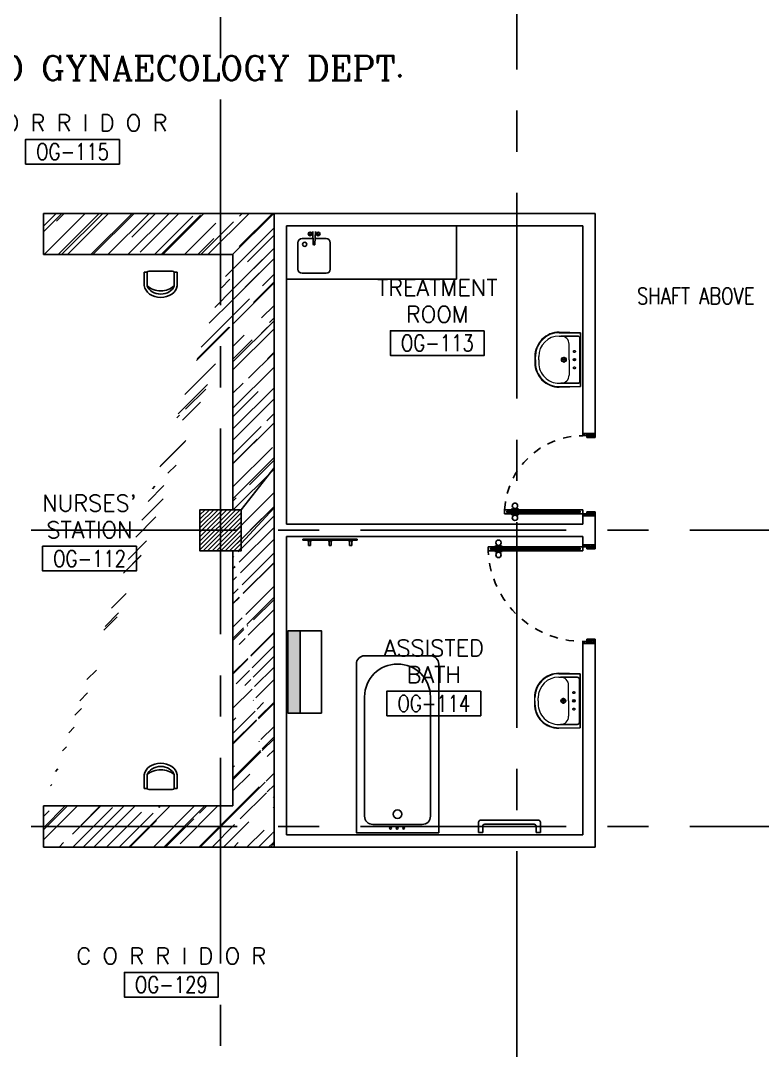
# Model space of a CAD drawing. Extents: x 276011.4 to 276105.3, y 57291.9 to 57371.4.
# Drawn here: x 276077.99 to 276087, y 57306.69 to 57319.35 of the extents above; entities that cross this region are included whole.
import ezdxf
from ezdxf.enums import TextEntityAlignment as Align

# ---------------------------------------------------------------- set-up
doc = ezdxf.new("R2010")
doc.units = 0
doc.header["$MEASUREMENT"] = 0
for name, pattern in [('CENTERX2', [4, 2.5, -0.5, 0.5, -0.5]), ('DASHED', [0.75, 0.5, -0.25]), ('HIDDEN', [0.375, 0.25, -0.125])]:
    doc.linetypes.add(name, pattern=pattern)
doc.layers.get('0').update_dxf_attribs({"color": 11, "linetype": 'CONTINUOUS'})
for name, color, linetype in [('A-FUR-ACCES', 11, 'CONTINUOUS'), ('AXES', 11, 'CENTERX2'), ('COL', 11, 'CONTINUOUS'), ('COUNTER', 11, 'CONTINUOUS'), ('DOOR', 11, 'CONTINUOUS'), ('FIX', 11, 'CONTINUOUS'), ('FMCHAIR', 11, 'CONTINUOUS'), ('HAT', 11, 'CONTINUOUS'), ('NON-MEDICAL', 11, 'CONTINUOUS'), ('RM-BOX', 11, 'CONTINUOUS'), ('RM-NAME', 11, 'CONTINUOUS'), ('RM-NO', 11, 'CONTINUOUS'), ('SHAFT', 11, 'CONTINUOUS'), ('WALL', 11, 'CONTINUOUS')]:
    doc.layers.add(name, color=color, linetype=linetype)
doc.styles.add('ROMANC', font='romanc', dxfattribs={"height": 0.1})
doc.styles.add('ROMANS', font='ROMANS.shx', dxfattribs={"width": 0.6})
pattern_1 = [(45, (275761.87932, 57180.2632), (0.25455844, 0.6788225), [4.5, -0.6, 1.5, -0.3]), (45, (275762.0554, 57180.6514), (-0.49426764, 0.07000357), [0.9, -0.099, 1.8, -0.225]), (45, (275761.80507, 57180.54957), (0.96095812, 1.24521504), [2.4, -0.42, 1.2, -0.3])]

# ---------------------------------------------------------------- blocks, each defined once
blk = doc.blocks.new('RM1')
at = {"layer": 'RM-BOX'}
blk.add_lwpolyline([(570, -200), (-570, -200), (-570, -500), (570, -500)], close=True, dxfattribs=at)
at = {"layer": 'RM-NAME', "style": 'ROMANS'}
for tag, p in [('ROOMNAME1', (0, 324)), ('ROOMNAME2', (0, 0))]:
    blk.add_attdef(tag, text='', height=200, dxfattribs=at).set_placement(p, align=Align.MIDDLE)
at = {"layer": 'RM-NO', "style": 'ROMANS', "width": 0.8}
blk.add_attdef('ROOMNO', text='', height=200, dxfattribs=at).set_placement((0, -350), align=Align.MIDDLE)
blk = doc.blocks.new('CHR3')
for p, q in [((-0.039, 0.5), (-0.558, 0.5)), ((-0.05, 0.412), (-0.558, 0.412)), ((-0.039, 0.5), (-0.039, 0.412)), ((0, 0.362), (0, -0.362)), ((-0.05, -0.412), (-0.558, -0.412)), ((-0.039, -0.5), (-0.553, -0.5)), ((-0.039, -0.411), (-0.039, -0.5))]:
    blk.add_line(p, q)
for centre, radius, start, end in [((-0.497, 0), 0.503, 97.0495, 263.5769), ((-0.446, 0), 0.427, 105.249, 254.751), ((-0.212, 0), 0.538, 130.0756, 229.9244), ((-0.05, 0.362), 0.05, 0, 90), ((-0.05, -0.362), 0.05, 270, 0)]:
    blk.add_arc(centre, radius, start, end)
blk = doc.blocks.new('*X43')
at = {"color": 0}
for p, q in [((238729, 132663), (239216, 133150)), ((238729, 132716), (239163, 133150)), ((238729, 132769), (239110, 133150)), ((238729, 132822), (239057, 133150)), ((238729, 132875), (239004, 133150)), ((238729, 132928), (238951, 133150)), ((238729, 132981), (238898, 133150)), ((238729, 133034), (238845, 133150)), ((238729, 133087), (238791, 133150)), ((238729, 133140), (238738, 133150)), ((238769, 132650), (239229, 133110)), ((238822, 132650), (239229, 133056)), ((238875, 132650), (239229, 133003)), ((238928, 132650), (239229, 132950)), ((238981, 132650), (239229, 132897)), ((239034, 132650), (239229, 132844)), ((239087, 132650), (239229, 132791)), ((239140, 132650), (239229, 132738)), ((239193, 132650), (239229, 132685))]:
    blk.add_line(p, q, dxfattribs=at)
blk = doc.blocks.new('COL50')
at = {"layer": 'COL'}
blk.add_lwpolyline([(-250, 250), (-250, -250), (250, -250), (250, 250)], close=True, dxfattribs=at)
blk = doc.blocks.new('DOOR-10')
at = {"layer": 'DOOR', "color": 0, "linetype": 'ByBlock'}
for p, q in [((-76, 1018), (-83, 1018)), ((-83, 928), (-83, 1018)), ((-26, 1100), (-76, 1100)), ((-76, 1100), (-26, 1100)), ((-76, 1050), (-76, 1100)), ((-59, 1050), (-76, 1050)), ((-43, 1070), (-59, 1070)), ((-59, 1050), (-59, 1070)), ((-43, 1050), (-43, 1070)), ((-26, 1050), (-43, 1050)), ((-26, 1050), (-26, 1100)), ((-26, 1018), (-18, 1018)), ((-18, 928), (-18, 1018)), ((-83, 1005), (-92, 1005)), ((-92, 1005), (-92, 940)), ((-83, 940), (-92, 940)), ((-83, 1005), (-83, 940)), ((-76, 928), (-83, 928)), ((-26, 928), (-18, 928)), ((-18, 1005), (-9, 1005)), ((-18, 1005), (-18, 940)), ((-18, 940), (-9, 940)), ((-9, 1005), (-9, 940)), ((-1001, 0), (-1001, 150)), ((-1001, 150), (-976, 150)), ((-1001, 150), (-1001, 0)), ((-976, 150), (-976, 100)), ((-76, 200), (-59, 200)), ((-76, 150), (-76, 200)), ((-76, 150), (-26, 150)), ((-59, 200), (-59, 180)), ((-59, 180), (-43, 180)), ((-43, 200), (-26, 200)), ((-43, 180), (-43, 200)), ((-26, 200), (-26, 150)), ((-1, 150), (-26, 150)), ((-26, 150), (-26, 100)), ((-951, 0), (-1001, 0)), ((-976, 100), (-951, 100)), ((-951, 100), (-951, 0)), ((-51, 100), (-51, 0)), ((-26, 100), (-51, 100)), ((-51, 0), (-1, 0))]:
    blk.add_line(p, q, dxfattribs=at)
at = {"layer": 'DOOR', "linetype": 'ByBlock'}
for p, q in [((-76, 1050), (-76, 200)), ((-59, 200), (-59, 1050)), ((-43, 200), (-43, 1050)), ((-26, 200), (-26, 1050))]:
    blk.add_line(p, q, dxfattribs=at)
at = {"layer": 'DOOR', "color": 9, "linetype": 'ByBlock'}
for p, q in [((-1, 0), (-1, 150)), ((-951, 0), (-1001, 114)), ((-951, 0), (-1001, 40)), ((-951, 0), (-964, 100)), ((-51, 0), (-1, 114)), ((-51, 0), (-37, 100)), ((-51, 0), (-1, 40))]:
    blk.add_line(p, q, dxfattribs=at)
at = {"layer": 'DOOR', "color": 0, "linetype": 'ByBlock'}
for centre in [(-124, 973), (23, 973)]:
    blk.add_circle(centre, 32.4, dxfattribs=at)
at = {"layer": 'DOOR', "linetype": 'HIDDEN', "ltscale": 0.5}
blk.add_arc((-23, 149), 952, 93.1482, 179.9482, dxfattribs=at)
at = {"layer": 'DOOR', "color": 9, "linetype": 'ByBlock'}
for centre, radius, start, end in [((-951, 0), 154, 103.7142, 108.8947), ((-951, 0), 134, 100.72, 111.8402), ((-51, 0), 134, 68.1598, 79.28), ((-51, 0), 154, 71.1053, 76.2858), ((-951, 0), 94.4, 90, 121.9818), ((-951, 0), 74.4, 90, 132.2236), ((-951, 0), 54.4, 90, 156.7926), ((-951, 0), 34.4, 90, 180), ((-951, 0), 14.4, 90, 180), ((-51, 0), 94.4, 58.0182, 90), ((-51, 0), 74.4, 47.7764, 90), ((-51, 0), 54.4, 23.2074, 90), ((-51, 0), 34.4, 0, 90), ((-51, 0), 14.4, 0, 90), ((-51, 0), 114, 64.0838, 77.3774)]:
    blk.add_arc(centre, radius, start, end, dxfattribs=at)
blk = doc.blocks.new('DOOR100')
at = {"layer": 'DOOR', "color": 0, "linetype": 'ByBlock'}
for p, q in [((-25, 1300), (-75, 1300)), ((-75, 1300), (-25, 1300)), ((-75, 1250), (-75, 1300)), ((-42, 1270), (-58, 1270)), ((-58, 1250), (-58, 1270)), ((-42, 1250), (-42, 1270)), ((-25, 1250), (-25, 1300)), ((-82, 1205), (-91, 1205)), ((-91, 1205), (-91, 1140)), ((-82, 1140), (-91, 1140)), ((-75, 1218), (-82, 1218)), ((-82, 1128), (-82, 1218)), ((-82, 1205), (-82, 1140)), ((-58, 1250), (-75, 1250)), ((-25, 1250), (-42, 1250)), ((-25, 1218), (-18, 1218)), ((-18, 1128), (-18, 1218)), ((-18, 1205), (-9, 1205)), ((-18, 1205), (-18, 1140)), ((-18, 1140), (-9, 1140)), ((-9, 1205), (-9, 1140)), ((-75, 1128), (-82, 1128)), ((-25, 1128), (-18, 1128)), ((-1200, 0), (-1200, 150)), ((-1200, 150), (-1175, 150)), ((-1200, 150), (-1200, 0)), ((-1175, 150), (-1175, 100)), ((-75, 200), (-58, 200)), ((-75, 150), (-75, 200)), ((-75, 150), (-25, 150)), ((-58, 200), (-58, 180)), ((-58, 180), (-42, 180)), ((-42, 200), (-25, 200)), ((-42, 180), (-42, 200)), ((-25, 200), (-25, 150)), ((0, 150), (-25, 150)), ((-25, 150), (-25, 100)), ((0, 150), (0, 0)), ((-1150, 0), (-1200, 0)), ((-1175, 100), (-1150, 100)), ((-1150, 100), (-1150, 0)), ((-50, 100), (-50, 0)), ((-25, 100), (-50, 100)), ((-50, 0), (0, 0))]:
    blk.add_line(p, q, dxfattribs=at)
at = {"layer": 'DOOR', "linetype": 'ByBlock'}
for p, q in [((-75, 1250), (-75, 200)), ((-58, 200), (-58, 1250)), ((-42, 200), (-42, 1250)), ((-25, 200), (-25, 1250)), ((0, 0), (0, 150))]:
    blk.add_line(p, q, dxfattribs=at)
at = {"layer": 'DOOR', "color": 9, "linetype": 'ByBlock'}
for p, q in [((-1150, 0), (-1200, 114)), ((-1150, 0), (-1200, 40)), ((-1150, 0), (-1163, 100)), ((-50, 0), (0, 114)), ((-50, 0), (-37, 100)), ((-50, 0), (0, 40))]:
    blk.add_line(p, q, dxfattribs=at)
at = {"layer": 'DOOR', "color": 0, "linetype": 'ByBlock'}
for centre in [(-124, 1173), (24, 1173)]:
    blk.add_circle(centre, 32.4, dxfattribs=at)
at = {"layer": 'DOOR', "linetype": 'HIDDEN', "ltscale": 0.5}
blk.add_arc((-25, 150), 1150, 90, 180.0001, dxfattribs=at)
at = {"layer": 'DOOR', "color": 9, "linetype": 'ByBlock'}
for centre, radius, start, end in [((-1150, 0), 154, 103.7142, 108.8947), ((-1150, 0), 134, 100.72, 111.8402), ((-50, 0), 134, 68.1598, 79.28), ((-50, 0), 154, 71.1053, 76.2858), ((-1150, 0), 94.4, 90, 121.9818), ((-1150, 0), 74.4, 90, 132.2236), ((-1150, 0), 54.4, 90, 156.7926), ((-1150, 0), 34.4, 90, 180), ((-1150, 0), 14.4, 90, 180), ((-50, 0), 94.4, 58.0182, 90), ((-50, 0), 74.4, 47.7764, 90), ((-50, 0), 54.4, 23.2074, 90), ((-50, 0), 34.4, 0, 90), ((-50, 0), 14.4, 0, 90), ((-50, 0), 114, 64.0838, 77.3774)]:
    blk.add_arc(centre, radius, start, end, dxfattribs=at)
blk = doc.blocks.new('BTUB1')
at = {"layer": 'FIX'}
for points in [[(-500, -25), (-500, -2075, 0.414214), (-400, -2175), (400, -2175, 0.414214), (500, -2075), (500, -25)], [(-400, -1675, 1), (400, -1675), (400, -225, 0.414214), (300, -125), (-300, -125, 0.414214), (-400, -225)]]:
    blk.add_lwpolyline(points, format="xyb", close=True, dxfattribs=at)
for centre, radius in [((-75, -81), 11), ((5, -81), 11), ((85, -81), 11), ((0, -250), 52.2)]:
    blk.add_circle(centre, radius, dxfattribs=at)
blk = doc.blocks.new('LAV-003')
at = {"layer": 'FIX', "linetype": 'Continuous', "lineweight": 20}
for p, q in [((-328, -285), (-328, -25)), ((327, -285), (327, -25)), ((0, -165), (-188, -165)), ((0, -165), (187, -165)), ((-288, -285), (-288, -265)), ((287, -285), (287, -265)), ((0, -535), (-38, -535)), ((0, -575), (-38, -575)), ((0, -535), (37, -535)), ((0, -575), (37, -575))]:
    blk.add_line(p, q, dxfattribs=at)
at = {"layer": 'FIX', "linetype": 'ByBlock'}
blk.add_line((-328, -25), (327, -25), dxfattribs=at)
at = {"layer": 'FIX', "linetype": 'ByBlock', "ltscale": 0.3}
for p, q in [((-288, -265), (-288, -60)), ((0, -35), (-262, -35)), ((0, -35), (262, -35)), ((287, -265), (287, -60))]:
    blk.add_line(p, q, dxfattribs=at)
at = {"layer": 'FIX', "lineweight": 20}
for p, q in [((-16, -101), (15, -101)), ((0, -85), (0, -116))]:
    blk.add_line(p, q, dxfattribs=at)
at = {"layer": 'FIX', "linetype": 'DASHED', "lineweight": 20, "ltscale": 0.04}
for p, q in [((-36, -230), (37, -230)), ((0, -194), (0, -266))]:
    blk.add_line(p, q, dxfattribs=at)
at = {"layer": 'FIX', "linetype": 'Continuous', "lineweight": 20}
blk.add_lwpolyline([(295, -25), (0, -25), (-328, -25), (-335, -285, 0.414214), (-38, -582), (0, -582), (37, -582, 0.414214), (334, -285), (327, -25), (0, -25)], format="xyb", dxfattribs=at)
at = {"layer": 'FIX', "linetype": 'HIDDEN', "lineweight": 20, "ltscale": 0.05}
for centre in [(-100, -101), (100, -101)]:
    blk.add_circle(centre, 12.4, dxfattribs=at)
at = {"layer": 'FIX', "lineweight": 20}
for centre, radius in [((0, -101), 15.5), ((0, -230), 29.5), ((0, -230), 22.5)]:
    blk.add_circle(centre, radius, dxfattribs=at)
at = {"layer": 'FIX', "linetype": 'ByBlock', "ltscale": 0.3}
for centre, start, end in [((-262, -60), 90, 180), ((262, -60), 0, 90)]:
    blk.add_arc(centre, 25, start, end, dxfattribs=at)
at = {"layer": 'FIX', "linetype": 'Continuous', "lineweight": 20}
for centre, radius, start, end in [((-188, -265), 100, 90, 180), ((187, -265), 100, 0, 90), ((-38, -285), 290, 180, 270), ((-38, -285), 250, 180, 270), ((37, -285), 250, 270, 0), ((37, -285), 290, 270, 0)]:
    blk.add_arc(centre, radius, start, end, dxfattribs=at)

msp = doc.modelspace()

# ---------------------------------------------------------------- hatches: boundary and pattern name
at = {"layer": 'A-FUR-ACCES'}
msp.add_hatch(color=256, dxfattribs=at).paths.add_polyline_path([(276081.2334, 57310.9424), (276081.3834, 57310.9424), (276081.3834, 57311.9424), (276081.2334, 57311.9424)])
at = {"layer": 'COUNTER', "linetype": 'ByBlock'}
h = msp.add_hatch(dxfattribs=at)
h.set_pattern_fill('AR-RROOF', color=256, scale=0.3, angle=45, style=0)
h.set_pattern_definition(pattern_1)
h.paths.add_polyline_path([(276078.2655, 57317.0129), (276078.2655, 57316.5129), (276080.4155, 57316.5129), (276080.4155, 57317.0129)])
h.paths.add_polyline_path([(276080.5655, 57316.5129), (276080.5655, 57315.5586), (276081.0655, 57315.5586), (276081.0655, 57317.0129), (276080.4155, 57317.0129), (276080.4155, 57316.5129)])
h = msp.add_hatch(dxfattribs=at)
h.set_pattern_fill('AR-RROOF', color=256, scale=0.3, angle=45, style=0)
h.set_pattern_definition(pattern_1)
edge = h.paths.add_edge_path()
edge.add_line((276080.5655, 57309.8129), (276080.5655, 57312.9129))
edge.add_line((276081.0655, 57309.3129), (276081.0655, 57317.0129))
edge.add_line((276078.2655, 57309.8129), (276078.2655, 57309.3129))
edge.add_line((276078.2655, 57309.8129), (276080.5655, 57309.8129))
edge.add_line((276078.2655, 57309.3129), (276081.0655, 57309.3129))
edge.add_line((276080.5655, 57313.4129), (276080.5655, 57316.5129))
h = msp.add_hatch(dxfattribs=at)
h.set_pattern_fill('AR-RROOF', color=256, scale=0.3, angle=45, style=0)
h.set_pattern_definition(pattern_1)
h.paths.add_polyline_path([(276081.0655, 57313.9205), (276080.6655, 57313.4129), (276080.6655, 57313.1629), (276080.8136, 57313.1629), (276081.0655, 57313.4376)])

# ---------------------------------------------------------------- linework, layer by layer
at = {"layer": 'A-FUR-ACCES'}
for p, q in [((276082.0768, 57313.0534), (276081.4164, 57313.0534)), ((276081.4164, 57313.0534), (276081.4164, 57313.0407)), ((276082.0768, 57313.0534), (276082.0768, 57313.0407)), ((276082.0768, 57313.0407), (276081.4164, 57313.0407)), ((276081.4716, 57313.0407), (276081.4716, 57313.0357)), ((276081.5216, 57313.0357), (276081.4716, 57313.0357)), ((276081.4839, 57313.0357), (276081.4839, 57312.9772)), ((276081.5093, 57312.9772), (276081.4839, 57312.9772)), ((276081.5093, 57313.0357), (276081.5093, 57312.9772)), ((276081.5216, 57313.0407), (276081.5216, 57313.0357)), ((276081.7216, 57313.0407), (276081.7216, 57313.0357)), ((276081.7716, 57313.0357), (276081.7216, 57313.0357)), ((276081.7339, 57313.0357), (276081.7339, 57312.9772)), ((276081.7593, 57312.9772), (276081.7339, 57312.9772)), ((276081.7593, 57313.0357), (276081.7593, 57312.9772)), ((276081.7716, 57313.0407), (276081.7716, 57313.0357)), ((276081.9716, 57313.0407), (276081.9716, 57313.0357)), ((276082.0216, 57313.0357), (276081.9716, 57313.0357)), ((276081.9839, 57313.0357), (276081.9839, 57312.9772)), ((276082.0093, 57312.9772), (276081.9839, 57312.9772)), ((276082.0093, 57313.0357), (276082.0093, 57312.9772)), ((276082.0216, 57313.0407), (276082.0216, 57313.0357)), ((276081.6418, 57311.9424), (276081.2334, 57311.9424)), ((276081.3834, 57310.9424), (276081.3834, 57311.9424)), ((276081.6418, 57310.9424), (276081.6418, 57311.9424)), ((276081.2334, 57310.9424), (276081.6418, 57310.9424)), ((276083.5756, 57309.6404), (276084.2756, 57309.6404)), ((276083.5506, 57309.5904), (276083.5506, 57309.6154)), ((276083.5506, 57309.6154), (276083.5506, 57309.5904)), ((276083.5506, 57309.5904), (276083.5506, 57309.4904)), ((276083.6006, 57309.4904), (276083.6006, 57309.5654)), ((276084.2256, 57309.5904), (276083.6256, 57309.5904)), ((276084.2506, 57309.4904), (276084.2506, 57309.5654)), ((276084.3006, 57309.6154), (276084.3006, 57309.5904)), ((276084.3006, 57309.5904), (276084.3006, 57309.4904)), ((276083.5506, 57309.4904), (276083.6006, 57309.4904)), ((276084.3006, 57309.4904), (276084.2506, 57309.4904))]:
    msp.add_line(p, q, dxfattribs=at)
for centre, start, end in [((276083.5756, 57309.6154), 90, 180), ((276084.2756, 57309.6154), 0, 90), ((276083.6256, 57309.5654), 90, 180), ((276084.2256, 57309.5654), 0, 90)]:
    msp.add_arc(centre, 0.025, start, end, dxfattribs=at)
at = {"layer": 'AXES'}
for p, q in [((276080.4155, 57291.8986), (276080.4155, 57370.7113)), ((276084.0155, 57298.7629), (276084.0155, 57357.5829)), ((276104.6155, 57313.1629), (276052.5255, 57313.1629)), ((276104.6155, 57309.5629), (276052.5255, 57309.5629))]:
    msp.add_line(p, q, dxfattribs=at)
at = {"layer": 'COUNTER'}
for p, q in [((276078.2655, 57316.5129), (276078.2655, 57317.0129)), ((276078.2655, 57317.0129), (276081.0655, 57317.0129)), ((276081.0655, 57309.3129), (276081.0655, 57317.0129)), ((276078.2655, 57316.5129), (276080.5655, 57316.5129)), ((276080.5655, 57313.4129), (276080.5655, 57316.5129)), ((276080.5655, 57309.8129), (276080.5655, 57312.9129)), ((276078.2655, 57309.8129), (276080.5655, 57309.8129)), ((276078.2655, 57309.8129), (276078.2655, 57309.3129)), ((276078.2655, 57309.3129), (276081.0655, 57309.3129))]:
    msp.add_line(p, q, dxfattribs=at)
at = {"layer": 'COUNTER', "linetype": 'ByBlock'}
for p, q in [((276080.6655, 57313.4129), (276081.0655, 57313.9205)), ((276080.6655, 57313.0015), (276081.0655, 57313.4376)), ((276080.5655, 57313.4129), (276080.6655, 57313.4129)), ((276080.6655, 57313.4129), (276080.6655, 57312.9129)), ((276080.6655, 57312.9129), (276080.5655, 57312.9129))]:
    msp.add_line(p, q, dxfattribs=at)
at = {"layer": 'FIX', "linetype": 'ByBlock', "ltscale": 0.3}
msp.add_lwpolyline([(276081.2334, 57311.9424), (276081.6418, 57311.9424), (276081.6418, 57310.9424), (276081.2334, 57310.9424)], close=True, dxfattribs=at)
at = {"layer": 'NON-MEDICAL'}
for p, q in [((276083.281, 57316.8629), (276083.281, 57316.2129)), ((276081.5363, 57316.7951), (276081.5424, 57316.6398)), ((276081.5684, 57316.7951), (276081.5623, 57316.6398)), ((276081.356, 57316.3359), (276081.356, 57316.657)), ((276081.4059, 57316.7069), (276081.5424, 57316.7069)), ((276081.5623, 57316.7069), (276081.6988, 57316.7069)), ((276081.7487, 57316.657), (276081.7487, 57316.3359)), ((276081.6988, 57316.2861), (276081.4059, 57316.2861)), ((276081.2155, 57316.2129), (276083.281, 57316.2129))]:
    msp.add_line(p, q, dxfattribs=at)
for centre, radius in [((276081.5026, 57316.764), 0.0217), ((276081.5026, 57316.764), 0.014), ((276081.6021, 57316.764), 0.0217), ((276081.6021, 57316.764), 0.014), ((276081.4379, 57316.6375), 0.0255)]:
    msp.add_circle(centre, radius, dxfattribs=at)
for centre, radius, start, end in [((276081.4059, 57316.657), 0.0499, 90, 180), ((276081.5524, 57316.6398), 0.00997, 180, 0), ((276081.6988, 57316.657), 0.0499, 0, 90), ((276081.4059, 57316.3359), 0.0499, 180, 270), ((276081.6988, 57316.3359), 0.0499, 270, 0)]:
    msp.add_arc(centre, radius, start, end, dxfattribs=at)
at = {"layer": 'WALL'}
for p, q in [((276081.0655, 57317.0129), (276084.9655, 57317.0129)), ((276081.0655, 57309.3129), (276081.0655, 57317.0129)), ((276081.0655, 57315.8629), (276081.0655, 57317.0129)), ((276084.9655, 57317.0129), (276084.9655, 57314.3379)), ((276081.2155, 57316.8629), (276084.8155, 57316.8629)), ((276081.2155, 57313.2379), (276081.2155, 57316.8629)), ((276084.8155, 57316.8629), (276084.8155, 57314.3379)), ((276084.8155, 57314.3379), (276084.9655, 57314.3379)), ((276084.8155, 57313.3379), (276084.9655, 57313.3379)), ((276084.8155, 57313.3379), (276084.8155, 57313.2379)), ((276084.9655, 57313.3379), (276084.9655, 57312.9879)), ((276081.2155, 57313.2379), (276084.8155, 57313.2379)), ((276081.2155, 57309.4629), (276081.2155, 57313.0879)), ((276081.2155, 57313.0879), (276084.8155, 57313.0879)), ((276084.8155, 57313.0879), (276084.8155, 57312.9879)), ((276084.8155, 57312.9879), (276084.9655, 57312.9879)), ((276084.8155, 57311.7879), (276084.9655, 57311.7879)), ((276084.8155, 57311.7879), (276084.8155, 57309.4629)), ((276084.9655, 57311.7879), (276084.9655, 57309.3129)), ((276081.2155, 57309.4629), (276084.8155, 57309.4629)), ((276081.0655, 57309.3129), (276084.9655, 57309.3129))]:
    msp.add_line(p, q, dxfattribs=at)
at = {"layer": 'WALL', "linetype": 'ByBlock', "ltscale": 0.3}
msp.add_lwpolyline([(276080.1655, 57313.4129), (276080.6655, 57313.4129), (276080.6655, 57312.9129), (276080.1655, 57312.9129)], close=True, dxfattribs=at)

# ---------------------------------------------------------------- block references
at = {"layer": 'COL', "xscale": -0.001, "yscale": 0.001, "zscale": 0.001}
msp.add_blockref('COL50', (276080.4155, 57313.1629), dxfattribs=at)
at = {"layer": 'DOOR', "color": 0, "linetype": 'ByBlock', "ltscale": 0.3, "xscale": -0.001, "yscale": 0.001, "zscale": 0.001, "rotation": 90}
msp.add_blockref('DOOR-10', (276084.9655, 57313.3372), dxfattribs=at)
at = {"layer": 'DOOR', "color": 0, "linetype": 'ByBlock', "xscale": 0.001, "yscale": 0.001, "zscale": 0.001, "rotation": 89.99999999999999}
msp.add_blockref('DOOR100', (276084.9655, 57312.9879), dxfattribs=at)
at = {"layer": 'FIX', "xscale": 0.001, "yscale": 0.001, "zscale": 0.001}
for name, p, rotation in [('LAV-003', (276084.8155, 57315.2355), 270), ('BTUB1', (276082.5655, 57309.4629), 180)]:
    msp.add_blockref(name, p, dxfattribs=dict(at, rotation=rotation))
at = {"layer": 'FIX', "linetype": 'ByBlock', "ltscale": 0.3, "xscale": 0.001, "yscale": 0.001, "zscale": 0.001, "rotation": 270}
msp.add_blockref('LAV-003', (276084.8097, 57311.0904), dxfattribs=at)
at = {"layer": 'FMCHAIR', "yscale": 0.4, "zscale": 0.36, "rotation": 270}
for p, xscale in [((276079.6889, 57316.3126), -0.32), ((276079.6889, 57310.0132), 0.32)]:
    msp.add_blockref('CHR3', p, dxfattribs=dict(at, xscale=xscale))
at = {"layer": 'HAT', "xscale": 0.001, "yscale": 0.001, "zscale": 0.001}
msp.add_blockref('*X43', (275841.4369, 57180.2632), dxfattribs=at)
at = {"layer": 'RM-NAME', "xscale": 0.001, "yscale": 0.001, "zscale": 0.001}
for p, values in [((276078.6177, 57318.113), {'ROOMNO': 'OG-115', 'ROOMNAME2': 'C O R R I D O R'}), ((276083.0491, 57315.7878), {'ROOMNO': 'OG-113', 'ROOMNAME2': 'ROOM', 'ROOMNAME1': 'TREATMENT'}), ((276078.8241, 57313.1686), {'ROOMNO': 'OG-112', 'ROOMNAME2': 'STATION', 'ROOMNAME1': "NURSES'"}), ((276083.0067, 57311.4085), {'ROOMNO': 'OG-114', 'ROOMNAME2': 'BATH', 'ROOMNAME1': 'ASSISTED'}), ((276079.8177, 57307.9906), {'ROOMNO': 'OG-129', 'ROOMNAME2': 'C O R R I D O R'})]:
    msp.add_blockref('RM1', p, dxfattribs=at).add_auto_attribs(values)

# ---------------------------------------------------------------- texts
at = {"layer": 'RM-NAME', "style": 'ROMANC'}
msp.add_text('OBSTETRIC AND GYNAECOLOGY DEPT.', height=0.3, dxfattribs=at).set_placement((276078.6789, 57318.7781), align=Align.MIDDLE)
at = {"layer": 'SHAFT', "color": 4, "style": 'ROMANS', "width": 0.8}
msp.add_text('SHAFT ABOVE', height=0.2, dxfattribs=at).set_placement((276086.1889, 57316.0101), align=Align.MIDDLE)

doc.saveas('drawing.dxf')
